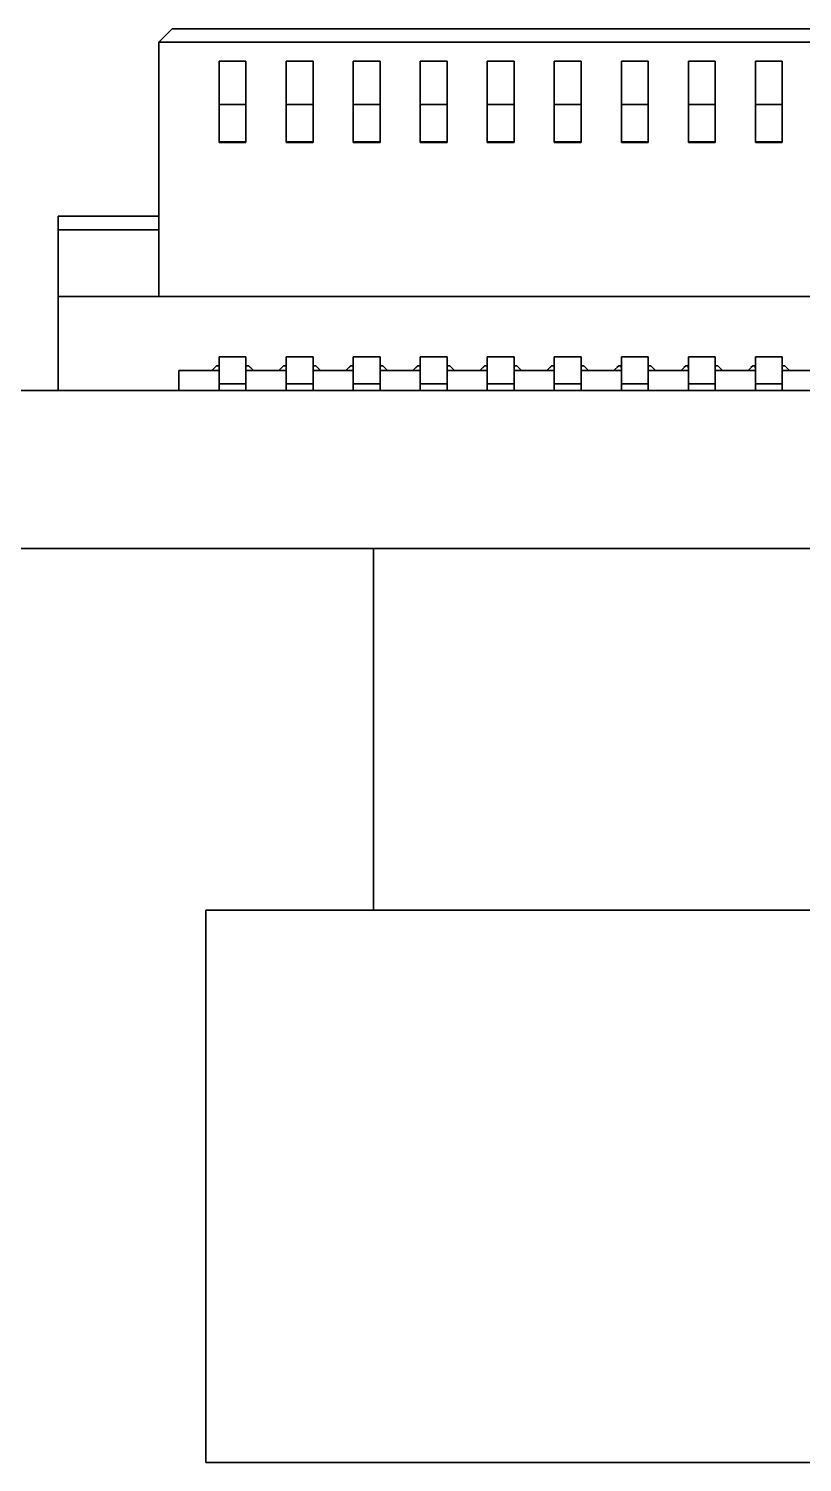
# Model space of a CAD drawing. Extents: x 415 to 970, y 249 to 591.
# Drawn here: x 597.48 to 603.25, y 309.74 to 320.44 of the extents above; entities that cross this region are included whole.
import ezdxf

# ---------------------------------------------------------------- set-up
doc = ezdxf.new("R2010")
doc.units = 0

msp = doc.modelspace()

# ---------------------------------------------------------------- linework, layer by layer
at = {"color": 7, "lineweight": 35, "ltscale": 0.003535}
msp.add_line((598.449, 320.338), (598.549, 320.438), dxfattribs=at)
msp.add_line((598.449, 320.338), (598.549, 320.438), dxfattribs=at)
at = {"color": 7, "lineweight": 35, "ltscale": 0.235001}
msp.add_line((598.549, 320.438), (607.949, 320.438), dxfattribs=at)
msp.add_line((598.549, 320.438), (607.949, 320.438), dxfattribs=at)
at = {"color": 7, "lineweight": 35, "ltscale": 0.0325}
for p, q in [((598.449, 320.338), (598.449, 319.038)), ((598.449, 319.038), (598.449, 320.338)), ((598.449, 320.338), (598.449, 319.038))]:
    msp.add_line(p, q, dxfattribs=at)
at = {"color": 7, "lineweight": 35, "ltscale": 0.0475}
msp.add_line((598.449, 320.338), (598.449, 318.438), dxfattribs=at)
msp.add_line((598.449, 320.338), (598.449, 318.438), dxfattribs=at)
at = {"color": 7, "lineweight": 35, "ltscale": 0.239999}
msp.add_line((608.049, 320.338), (598.449, 320.338), dxfattribs=at)
msp.add_line((608.049, 320.338), (598.449, 320.338), dxfattribs=at)
at = {"color": 7, "lineweight": 35, "ltscale": 0.015179}
for p, q in [((598.899, 319.588), (598.899, 320.195)), ((599.399, 319.588), (599.399, 320.195)), ((599.899, 319.588), (599.899, 320.195)), ((600.399, 319.588), (600.399, 320.195)), ((600.899, 319.588), (600.899, 320.195)), ((601.399, 319.588), (601.399, 320.195)), ((601.899, 319.588), (601.899, 320.195)), ((602.399, 319.588), (602.399, 320.195)), ((602.899, 319.588), (602.899, 320.195))]:
    msp.add_line(p, q, dxfattribs=at)
at = {"color": 7, "lineweight": 35, "ltscale": 0.004999}
for p, q in [((599.099, 320.195), (598.899, 320.195)), ((599.099, 320.195), (598.899, 320.195)), ((599.599, 320.195), (599.399, 320.195)), ((599.599, 320.195), (599.399, 320.195)), ((600.099, 320.195), (599.899, 320.195)), ((600.099, 320.195), (599.899, 320.195)), ((600.599, 320.195), (600.399, 320.195)), ((600.599, 320.195), (600.399, 320.195)), ((601.099, 320.195), (600.899, 320.195)), ((601.099, 320.195), (600.899, 320.195)), ((601.599, 320.195), (601.399, 320.195)), ((601.599, 320.195), (601.399, 320.195)), ((602.099, 320.195), (601.899, 320.195)), ((602.099, 320.195), (601.899, 320.195)), ((602.599, 320.195), (602.399, 320.195)), ((602.599, 320.195), (602.399, 320.195)), ((603.099, 320.195), (602.899, 320.195)), ((603.099, 320.195), (602.899, 320.195)), ((598.899, 319.873), (599.099, 319.873)), ((598.899, 319.873), (599.099, 319.873)), ((599.399, 319.873), (599.599, 319.873)), ((599.399, 319.873), (599.599, 319.873)), ((599.899, 319.873), (600.099, 319.873)), ((599.899, 319.873), (600.099, 319.873)), ((600.399, 319.873), (600.599, 319.873)), ((600.399, 319.873), (600.599, 319.873)), ((600.899, 319.873), (601.099, 319.873)), ((600.899, 319.873), (601.099, 319.873)), ((601.399, 319.873), (601.599, 319.873)), ((601.399, 319.873), (601.599, 319.873)), ((601.899, 319.873), (602.099, 319.873)), ((601.899, 319.873), (602.099, 319.873)), ((602.399, 319.873), (602.599, 319.873)), ((602.399, 319.873), (602.599, 319.873)), ((602.899, 319.873), (603.099, 319.873)), ((602.899, 319.873), (603.099, 319.873)), ((598.899, 319.594), (599.099, 319.594)), ((598.899, 319.594), (599.099, 319.594)), ((599.099, 319.594), (598.899, 319.594)), ((598.899, 319.588), (599.099, 319.588)), ((598.899, 319.588), (599.099, 319.588)), ((599.399, 319.594), (599.599, 319.594)), ((599.399, 319.594), (599.599, 319.594)), ((599.599, 319.594), (599.399, 319.594)), ((599.399, 319.588), (599.599, 319.588)), ((599.399, 319.588), (599.599, 319.588)), ((599.899, 319.594), (600.099, 319.594)), ((599.899, 319.594), (600.099, 319.594)), ((600.099, 319.594), (599.899, 319.594)), ((599.899, 319.588), (600.099, 319.588)), ((599.899, 319.588), (600.099, 319.588)), ((600.399, 319.594), (600.599, 319.594)), ((600.399, 319.594), (600.599, 319.594)), ((600.599, 319.594), (600.399, 319.594)), ((600.399, 319.588), (600.599, 319.588)), ((600.399, 319.588), (600.599, 319.588)), ((600.899, 319.594), (601.099, 319.594)), ((600.899, 319.594), (601.099, 319.594)), ((601.099, 319.594), (600.899, 319.594)), ((600.899, 319.588), (601.099, 319.588)), ((600.899, 319.588), (601.099, 319.588)), ((601.399, 319.594), (601.599, 319.594)), ((601.399, 319.594), (601.599, 319.594)), ((601.599, 319.594), (601.399, 319.594)), ((601.399, 319.588), (601.599, 319.588)), ((601.399, 319.588), (601.599, 319.588)), ((601.899, 319.594), (602.099, 319.594)), ((601.899, 319.594), (602.099, 319.594)), ((602.099, 319.594), (601.899, 319.594)), ((601.899, 319.588), (602.099, 319.588)), ((601.899, 319.588), (602.099, 319.588)), ((602.399, 319.594), (602.599, 319.594)), ((602.399, 319.594), (602.599, 319.594)), ((602.599, 319.594), (602.399, 319.594)), ((602.399, 319.588), (602.599, 319.588)), ((602.399, 319.588), (602.599, 319.588)), ((603.099, 319.594), (602.899, 319.594)), ((602.899, 319.594), (603.099, 319.594)), ((602.899, 319.594), (603.099, 319.594)), ((602.899, 319.588), (603.099, 319.588)), ((602.899, 319.588), (603.099, 319.588)), ((598.899, 317.988), (599.099, 317.988)), ((598.899, 317.988), (599.099, 317.988)), ((599.399, 317.988), (599.599, 317.988)), ((599.399, 317.988), (599.599, 317.988)), ((599.899, 317.988), (600.099, 317.988)), ((599.899, 317.988), (600.099, 317.988)), ((600.399, 317.988), (600.599, 317.988)), ((600.399, 317.988), (600.599, 317.988)), ((600.899, 317.988), (601.099, 317.988)), ((600.899, 317.988), (601.099, 317.988)), ((601.399, 317.988), (601.599, 317.988)), ((601.399, 317.988), (601.599, 317.988)), ((601.899, 317.988), (602.099, 317.988)), ((601.899, 317.988), (602.099, 317.988)), ((602.399, 317.988), (602.599, 317.988)), ((602.399, 317.988), (602.599, 317.988)), ((602.899, 317.988), (603.099, 317.988)), ((602.899, 317.988), (603.099, 317.988)), ((598.899, 317.788), (599.099, 317.788)), ((598.899, 317.788), (599.099, 317.788)), ((599.399, 317.788), (599.599, 317.788)), ((599.399, 317.788), (599.599, 317.788)), ((599.899, 317.788), (600.099, 317.788)), ((599.899, 317.788), (600.099, 317.788)), ((600.399, 317.788), (600.599, 317.788)), ((600.399, 317.788), (600.599, 317.788)), ((600.899, 317.788), (601.099, 317.788)), ((600.899, 317.788), (601.099, 317.788)), ((601.399, 317.788), (601.599, 317.788)), ((601.399, 317.788), (601.599, 317.788)), ((601.899, 317.788), (602.099, 317.788)), ((601.899, 317.788), (602.099, 317.788)), ((602.399, 317.788), (602.599, 317.788)), ((602.399, 317.788), (602.599, 317.788)), ((602.899, 317.788), (603.099, 317.788)), ((602.899, 317.788), (603.099, 317.788))]:
    msp.add_line(p, q, dxfattribs=at)
at = {"color": 7, "lineweight": 35, "ltscale": 0.008055}
for p, q in [((598.899, 319.873), (598.899, 320.195)), ((598.899, 319.873), (598.899, 320.195)), ((599.099, 319.873), (599.099, 320.195)), ((599.099, 319.873), (599.099, 320.195)), ((599.399, 319.873), (599.399, 320.195)), ((599.399, 319.873), (599.399, 320.195)), ((599.599, 319.873), (599.599, 320.195)), ((599.599, 319.873), (599.599, 320.195)), ((599.899, 319.873), (599.899, 320.195)), ((599.899, 319.873), (599.899, 320.195)), ((600.099, 319.873), (600.099, 320.195)), ((600.099, 319.873), (600.099, 320.195)), ((600.399, 319.873), (600.399, 320.195)), ((600.399, 319.873), (600.399, 320.195)), ((600.599, 319.873), (600.599, 320.195)), ((600.599, 319.873), (600.599, 320.195)), ((600.899, 319.873), (600.899, 320.195)), ((600.899, 319.873), (600.899, 320.195)), ((601.099, 319.873), (601.099, 320.195)), ((601.099, 319.873), (601.099, 320.195)), ((601.399, 319.873), (601.399, 320.195)), ((601.399, 319.873), (601.399, 320.195)), ((601.599, 319.873), (601.599, 320.195)), ((601.599, 319.873), (601.599, 320.195)), ((601.899, 319.873), (601.899, 320.195)), ((601.899, 319.873), (601.899, 320.195)), ((602.099, 319.873), (602.099, 320.195)), ((602.099, 319.873), (602.099, 320.195)), ((602.399, 319.873), (602.399, 320.195)), ((602.399, 319.873), (602.399, 320.195)), ((602.599, 319.873), (602.599, 320.195)), ((602.599, 319.873), (602.599, 320.195)), ((602.899, 319.873), (602.899, 320.195)), ((602.899, 319.873), (602.899, 320.195)), ((603.099, 319.873), (603.099, 320.195)), ((603.099, 319.873), (603.099, 320.195))]:
    msp.add_line(p, q, dxfattribs=at)
at = {"color": 7, "lineweight": 35, "ltscale": 0.006986}
for p, q in [((598.899, 319.873), (598.899, 319.594)), ((599.099, 319.594), (599.099, 319.873)), ((599.399, 319.873), (599.399, 319.594)), ((599.599, 319.594), (599.599, 319.873)), ((599.899, 319.873), (599.899, 319.594)), ((600.099, 319.594), (600.099, 319.873)), ((600.399, 319.873), (600.399, 319.594)), ((600.599, 319.594), (600.599, 319.873)), ((600.899, 319.873), (600.899, 319.594)), ((601.099, 319.594), (601.099, 319.873)), ((601.399, 319.873), (601.399, 319.594)), ((601.599, 319.594), (601.599, 319.873)), ((601.899, 319.873), (601.899, 319.594)), ((602.099, 319.594), (602.099, 319.873)), ((602.399, 319.873), (602.399, 319.594)), ((602.599, 319.594), (602.599, 319.873)), ((602.899, 319.873), (602.899, 319.594)), ((603.099, 319.594), (603.099, 319.873))]:
    msp.add_line(p, q, dxfattribs=at)
at = {"color": 7, "lineweight": 35, "ltscale": 0.002122}
for p, q in [((598.899, 319.788), (598.899, 319.873)), ((599.099, 319.788), (599.099, 319.873)), ((599.399, 319.788), (599.399, 319.873)), ((599.599, 319.788), (599.599, 319.873)), ((599.899, 319.788), (599.899, 319.873)), ((600.099, 319.788), (600.099, 319.873)), ((600.399, 319.788), (600.399, 319.873)), ((600.599, 319.788), (600.599, 319.873)), ((600.899, 319.788), (600.899, 319.873)), ((601.099, 319.788), (601.099, 319.873)), ((601.399, 319.788), (601.399, 319.873)), ((601.599, 319.788), (601.599, 319.873)), ((601.899, 319.788), (601.899, 319.873)), ((602.099, 319.788), (602.099, 319.873)), ((602.399, 319.788), (602.399, 319.873)), ((602.599, 319.788), (602.599, 319.873)), ((602.899, 319.788), (602.899, 319.873)), ((603.099, 319.788), (603.099, 319.873))]:
    msp.add_line(p, q, dxfattribs=at)
at = {"color": 7, "lineweight": 35, "ltscale": 0.004864}
for p, q in [((598.899, 319.594), (598.899, 319.788)), ((599.099, 319.594), (599.099, 319.788)), ((599.399, 319.594), (599.399, 319.788)), ((599.599, 319.594), (599.599, 319.788)), ((599.899, 319.594), (599.899, 319.788)), ((600.099, 319.594), (600.099, 319.788)), ((600.399, 319.594), (600.399, 319.788)), ((600.599, 319.594), (600.599, 319.788)), ((600.899, 319.594), (600.899, 319.788)), ((601.099, 319.594), (601.099, 319.788)), ((601.399, 319.594), (601.399, 319.788)), ((601.599, 319.594), (601.599, 319.788)), ((601.899, 319.594), (601.899, 319.788)), ((602.099, 319.594), (602.099, 319.788)), ((602.399, 319.594), (602.399, 319.788)), ((602.599, 319.594), (602.599, 319.788)), ((602.899, 319.594), (602.899, 319.788)), ((603.099, 319.594), (603.099, 319.788))]:
    msp.add_line(p, q, dxfattribs=at)
at = {"color": 7, "lineweight": 35, "ltscale": 0.000137329}
for p, q in [((598.899, 319.588), (598.899, 319.594)), ((599.099, 319.588), (599.099, 319.594)), ((599.399, 319.588), (599.399, 319.594)), ((599.599, 319.588), (599.599, 319.594)), ((599.899, 319.588), (599.899, 319.594)), ((600.099, 319.588), (600.099, 319.594)), ((600.399, 319.588), (600.399, 319.594)), ((600.599, 319.588), (600.599, 319.594)), ((600.899, 319.588), (600.899, 319.594)), ((601.099, 319.588), (601.099, 319.594)), ((601.399, 319.588), (601.399, 319.594)), ((601.599, 319.588), (601.599, 319.594)), ((601.899, 319.588), (601.899, 319.594)), ((602.099, 319.588), (602.099, 319.594)), ((602.399, 319.588), (602.399, 319.594)), ((602.599, 319.588), (602.599, 319.594)), ((602.899, 319.588), (602.899, 319.594)), ((603.099, 319.588), (603.099, 319.594))]:
    msp.add_line(p, q, dxfattribs=at)
at = {"color": 7, "lineweight": 35, "ltscale": 0.000138092}
for p, q in [((598.899, 319.588), (598.899, 319.594)), ((599.099, 319.588), (599.099, 319.594)), ((599.399, 319.588), (599.399, 319.594)), ((599.599, 319.588), (599.599, 319.594)), ((599.899, 319.588), (599.899, 319.594)), ((600.099, 319.588), (600.099, 319.594)), ((600.399, 319.588), (600.399, 319.594)), ((600.599, 319.588), (600.599, 319.594)), ((600.899, 319.588), (600.899, 319.594)), ((601.099, 319.588), (601.099, 319.594)), ((601.399, 319.588), (601.399, 319.594)), ((601.599, 319.588), (601.599, 319.594)), ((601.899, 319.588), (601.899, 319.594)), ((602.099, 319.588), (602.099, 319.594)), ((602.399, 319.588), (602.399, 319.594)), ((602.599, 319.588), (602.599, 319.594)), ((602.899, 319.588), (602.899, 319.594)), ((603.099, 319.588), (603.099, 319.594))]:
    msp.add_line(p, q, dxfattribs=at)
at = {"color": 7, "lineweight": 35, "ltscale": 0.01875}
for p, q in [((598.449, 319.038), (597.699, 319.038)), ((598.449, 319.038), (597.699, 319.038)), ((598.449, 318.938), (597.699, 318.938)), ((598.449, 318.938), (597.699, 318.938))]:
    msp.add_line(p, q, dxfattribs=at)
at = {"color": 7, "lineweight": 35, "ltscale": 0.0025}
for p, q in [((597.699, 318.938), (597.699, 319.038)), ((597.699, 318.938), (597.699, 319.038)), ((597.699, 319.038), (597.699, 318.938)), ((598.449, 318.938), (598.449, 319.038))]:
    msp.add_line(p, q, dxfattribs=at)
at = {"color": 7, "lineweight": 35, "ltscale": 0.0125}
for p, q in [((597.699, 318.438), (597.699, 318.938)), ((597.699, 318.438), (597.699, 318.938)), ((597.699, 318.938), (597.699, 318.438)), ((598.449, 318.938), (598.449, 318.438))]:
    msp.add_line(p, q, dxfattribs=at)
at = {"color": 7, "lineweight": 35, "ltscale": 0.277499}
msp.add_line((608.799, 318.438), (597.699, 318.438), dxfattribs=at)
msp.add_line((608.799, 318.438), (597.699, 318.438), dxfattribs=at)
at = {"color": 7, "lineweight": 35, "ltscale": 0.0175}
msp.add_line((597.699, 317.738), (597.699, 318.438), dxfattribs=at)
msp.add_line((597.699, 317.738), (597.699, 318.438), dxfattribs=at)
msp.add_line((597.699, 317.738), (597.699, 318.438), dxfattribs=at)
at = {"color": 7, "lineweight": 35, "ltscale": 0.00625}
for p, q in [((597.699, 317.738), (597.699, 317.988)), ((597.699, 317.988), (597.699, 317.738))]:
    msp.add_line(p, q, dxfattribs=at)
at = {"color": 7, "lineweight": 35, "ltscale": 0.001238}
for p, q in [((598.879, 317.923), (598.844, 317.888)), ((598.879, 317.923), (598.844, 317.888)), ((598.879, 317.923), (598.844, 317.888)), ((599.154, 317.888), (599.119, 317.923)), ((599.154, 317.888), (599.119, 317.923)), ((599.119, 317.923), (599.154, 317.888)), ((599.379, 317.923), (599.344, 317.888)), ((599.379, 317.923), (599.344, 317.888)), ((599.379, 317.923), (599.344, 317.888)), ((599.654, 317.888), (599.619, 317.923)), ((599.654, 317.888), (599.619, 317.923)), ((599.654, 317.888), (599.619, 317.923)), ((599.879, 317.923), (599.844, 317.888)), ((599.879, 317.923), (599.844, 317.888)), ((599.844, 317.888), (599.879, 317.923)), ((600.154, 317.888), (600.119, 317.923)), ((600.154, 317.888), (600.119, 317.923)), ((600.154, 317.888), (600.119, 317.923)), ((600.379, 317.923), (600.344, 317.888)), ((600.344, 317.888), (600.379, 317.923)), ((600.379, 317.923), (600.344, 317.888)), ((600.654, 317.888), (600.619, 317.923)), ((600.654, 317.888), (600.619, 317.923)), ((600.654, 317.888), (600.619, 317.923)), ((600.879, 317.923), (600.844, 317.888)), ((600.844, 317.888), (600.879, 317.923)), ((600.879, 317.923), (600.844, 317.888)), ((601.154, 317.888), (601.119, 317.923)), ((601.154, 317.888), (601.119, 317.923)), ((601.154, 317.888), (601.119, 317.923)), ((601.379, 317.923), (601.344, 317.888)), ((601.344, 317.888), (601.379, 317.923)), ((601.379, 317.923), (601.344, 317.888)), ((601.654, 317.888), (601.619, 317.923)), ((601.654, 317.888), (601.619, 317.923)), ((601.654, 317.888), (601.619, 317.923)), ((601.879, 317.923), (601.844, 317.888)), ((601.844, 317.888), (601.879, 317.923)), ((601.879, 317.923), (601.844, 317.888)), ((602.154, 317.888), (602.119, 317.923)), ((602.154, 317.888), (602.119, 317.923)), ((602.154, 317.888), (602.119, 317.923)), ((602.379, 317.923), (602.344, 317.888)), ((602.344, 317.888), (602.379, 317.923)), ((602.379, 317.923), (602.344, 317.888)), ((602.654, 317.888), (602.619, 317.923)), ((602.654, 317.888), (602.619, 317.923)), ((602.654, 317.888), (602.619, 317.923)), ((602.879, 317.923), (602.844, 317.888)), ((602.844, 317.888), (602.879, 317.923)), ((602.879, 317.923), (602.844, 317.888)), ((603.154, 317.888), (603.119, 317.923)), ((603.154, 317.888), (603.119, 317.923)), ((603.154, 317.888), (603.119, 317.923))]:
    msp.add_line(p, q, dxfattribs=at)
at = {"color": 7, "lineweight": 35, "ltscale": 0.000367386}
for p, q in [((598.868, 317.913), (598.879, 317.923)), ((599.368, 317.913), (599.379, 317.923))]:
    msp.add_line(p, q, dxfattribs=at)
at = {"color": 7, "lineweight": 35, "ltscale": 0.000500488}
for p, q in [((598.879, 317.923), (598.899, 317.923)), ((598.879, 317.923), (598.899, 317.923)), ((598.879, 317.923), (598.899, 317.923)), ((599.099, 317.923), (599.119, 317.923)), ((599.099, 317.923), (599.119, 317.923)), ((599.099, 317.923), (599.119, 317.923)), ((599.379, 317.923), (599.399, 317.923)), ((599.379, 317.923), (599.399, 317.923)), ((599.379, 317.923), (599.399, 317.923)), ((599.599, 317.923), (599.619, 317.923)), ((599.599, 317.923), (599.619, 317.923)), ((599.599, 317.923), (599.619, 317.923)), ((599.879, 317.923), (599.899, 317.923)), ((599.879, 317.923), (599.899, 317.923)), ((599.879, 317.923), (599.899, 317.923)), ((600.099, 317.923), (600.119, 317.923)), ((600.099, 317.923), (600.119, 317.923)), ((600.099, 317.923), (600.119, 317.923)), ((600.379, 317.923), (600.399, 317.923)), ((600.379, 317.923), (600.399, 317.923)), ((600.379, 317.923), (600.399, 317.923)), ((600.599, 317.923), (600.619, 317.923)), ((600.599, 317.923), (600.619, 317.923)), ((600.599, 317.923), (600.619, 317.923)), ((600.879, 317.923), (600.899, 317.923)), ((600.879, 317.923), (600.899, 317.923)), ((600.879, 317.923), (600.899, 317.923)), ((601.099, 317.923), (601.119, 317.923)), ((601.099, 317.923), (601.119, 317.923)), ((601.099, 317.923), (601.119, 317.923)), ((601.379, 317.923), (601.399, 317.923)), ((601.379, 317.923), (601.399, 317.923)), ((601.379, 317.923), (601.399, 317.923)), ((601.599, 317.923), (601.619, 317.923)), ((601.599, 317.923), (601.619, 317.923)), ((601.599, 317.923), (601.619, 317.923)), ((601.879, 317.923), (601.899, 317.923)), ((601.879, 317.923), (601.899, 317.923)), ((601.879, 317.923), (601.899, 317.923)), ((602.099, 317.923), (602.119, 317.923)), ((602.099, 317.923), (602.119, 317.923)), ((602.099, 317.923), (602.119, 317.923)), ((602.379, 317.923), (602.399, 317.923)), ((602.379, 317.923), (602.399, 317.923)), ((602.379, 317.923), (602.399, 317.923)), ((602.599, 317.923), (602.619, 317.923)), ((602.599, 317.923), (602.619, 317.923)), ((602.599, 317.923), (602.619, 317.923)), ((602.879, 317.923), (602.899, 317.923)), ((602.879, 317.923), (602.899, 317.923)), ((602.879, 317.923), (602.899, 317.923)), ((603.099, 317.923), (603.119, 317.923)), ((603.099, 317.923), (603.119, 317.923)), ((603.099, 317.923), (603.119, 317.923))]:
    msp.add_line(p, q, dxfattribs=at)
at = {"color": 7, "lineweight": 35, "ltscale": 0.001625}
for p, q in [((598.899, 317.923), (598.899, 317.988)), ((599.399, 317.923), (599.399, 317.988)), ((599.899, 317.923), (599.899, 317.988)), ((600.399, 317.923), (600.399, 317.988)), ((600.899, 317.923), (600.899, 317.988)), ((601.399, 317.923), (601.399, 317.988)), ((601.899, 317.923), (601.899, 317.988)), ((602.399, 317.923), (602.399, 317.988)), ((602.899, 317.923), (602.899, 317.988))]:
    msp.add_line(p, q, dxfattribs=at)
at = {"color": 7, "lineweight": 35, "ltscale": 0.005}
for p, q in [((598.899, 317.788), (598.899, 317.988)), ((598.899, 317.788), (598.899, 317.988)), ((599.099, 317.788), (599.099, 317.988)), ((599.099, 317.788), (599.099, 317.988)), ((599.399, 317.788), (599.399, 317.988)), ((599.399, 317.788), (599.399, 317.988)), ((599.599, 317.788), (599.599, 317.988)), ((599.599, 317.788), (599.599, 317.988)), ((599.899, 317.788), (599.899, 317.988)), ((599.899, 317.788), (599.899, 317.988)), ((600.099, 317.788), (600.099, 317.988)), ((600.099, 317.788), (600.099, 317.988)), ((600.399, 317.788), (600.399, 317.988)), ((600.399, 317.788), (600.399, 317.988)), ((600.599, 317.788), (600.599, 317.988)), ((600.599, 317.788), (600.599, 317.988)), ((600.899, 317.788), (600.899, 317.988)), ((600.899, 317.788), (600.899, 317.988)), ((601.099, 317.788), (601.099, 317.988)), ((601.099, 317.788), (601.099, 317.988)), ((601.399, 317.788), (601.399, 317.988)), ((601.399, 317.788), (601.399, 317.988)), ((601.599, 317.788), (601.599, 317.988)), ((601.599, 317.788), (601.599, 317.988)), ((601.899, 317.788), (601.899, 317.988)), ((601.899, 317.788), (601.899, 317.988)), ((602.099, 317.788), (602.099, 317.988)), ((602.099, 317.788), (602.099, 317.988)), ((602.399, 317.788), (602.399, 317.988)), ((602.399, 317.788), (602.399, 317.988)), ((602.599, 317.788), (602.599, 317.988)), ((602.599, 317.788), (602.599, 317.988)), ((602.899, 317.788), (602.899, 317.988)), ((602.899, 317.788), (602.899, 317.988)), ((603.099, 317.788), (603.099, 317.988)), ((603.099, 317.788), (603.099, 317.988))]:
    msp.add_line(p, q, dxfattribs=at)
at = {"color": 7, "lineweight": 35, "ltscale": 0.000875092}
for p, q in [((598.899, 317.888), (598.899, 317.923)), ((599.399, 317.888), (599.399, 317.923))]:
    msp.add_line(p, q, dxfattribs=at)
at = {"color": 7, "lineweight": 35, "ltscale": 0.000875177}
for p, q in [((599.099, 317.888), (599.099, 317.923)), ((599.899, 317.888), (599.898, 317.923)), ((600.399, 317.888), (600.398, 317.923)), ((600.899, 317.888), (600.898, 317.923)), ((601.399, 317.888), (601.398, 317.923)), ((601.899, 317.888), (601.898, 317.923)), ((602.399, 317.888), (602.398, 317.923)), ((602.899, 317.888), (602.898, 317.923))]:
    msp.add_line(p, q, dxfattribs=at)
at = {"color": 7, "lineweight": 35, "ltscale": 0.001272}
for p, q in [((599.154, 317.888), (599.117, 317.923)), ((599.881, 317.923), (599.844, 317.888)), ((600.381, 317.923), (600.344, 317.888)), ((600.881, 317.923), (600.844, 317.888)), ((601.381, 317.923), (601.344, 317.888)), ((601.881, 317.923), (601.844, 317.888)), ((602.381, 317.923), (602.344, 317.888)), ((602.881, 317.923), (602.844, 317.888))]:
    msp.add_line(p, q, dxfattribs=at)
at = {"color": 7, "lineweight": 35, "ltscale": 0.0004769}
for p, q in [((600.365, 317.91), (600.379, 317.923)), ((600.865, 317.91), (600.879, 317.923)), ((601.365, 317.91), (601.379, 317.923)), ((601.865, 317.91), (601.879, 317.923)), ((602.365, 317.91), (602.379, 317.923)), ((602.865, 317.91), (602.879, 317.923))]:
    msp.add_line(p, q, dxfattribs=at)
at = {"color": 7, "lineweight": 35, "ltscale": 0.00375}
msp.add_line((598.599, 317.738), (598.599, 317.888), dxfattribs=at)
msp.add_line((598.599, 317.738), (598.599, 317.888), dxfattribs=at)
at = {"color": 7, "lineweight": 35, "ltscale": 0.006125}
for p, q in [((598.599, 317.888), (598.844, 317.888)), ((598.599, 317.888), (598.844, 317.888)), ((598.844, 317.888), (598.599, 317.888))]:
    msp.add_line(p, q, dxfattribs=at)
at = {"color": 7, "lineweight": 35, "ltscale": 0.002501}
for p, q in [((598.699, 317.888), (598.599, 317.888)), ((598.599, 317.888), (598.699, 317.888))]:
    msp.add_line(p, q, dxfattribs=at)
at = {"color": 7, "lineweight": 35, "ltscale": 0.001376}
for p, q in [((598.844, 317.888), (598.899, 317.888)), ((598.844, 317.888), (598.899, 317.888)), ((598.899, 317.888), (598.844, 317.888)), ((599.099, 317.888), (599.154, 317.888)), ((599.099, 317.888), (599.154, 317.888)), ((599.154, 317.888), (599.099, 317.888)), ((599.344, 317.888), (599.399, 317.888)), ((599.344, 317.888), (599.399, 317.888)), ((599.399, 317.888), (599.344, 317.888)), ((599.599, 317.888), (599.654, 317.888)), ((599.599, 317.888), (599.654, 317.888)), ((599.654, 317.888), (599.599, 317.888)), ((599.844, 317.888), (599.899, 317.888)), ((599.844, 317.888), (599.899, 317.888)), ((599.899, 317.888), (599.844, 317.888)), ((600.099, 317.888), (600.154, 317.888)), ((600.099, 317.888), (600.154, 317.888)), ((600.154, 317.888), (600.099, 317.888)), ((600.344, 317.888), (600.399, 317.888)), ((600.399, 317.888), (600.344, 317.888)), ((600.344, 317.888), (600.399, 317.888)), ((600.599, 317.888), (600.654, 317.888)), ((600.654, 317.888), (600.599, 317.888)), ((600.599, 317.888), (600.654, 317.888)), ((600.844, 317.888), (600.899, 317.888)), ((600.899, 317.888), (600.844, 317.888)), ((600.844, 317.888), (600.899, 317.888)), ((601.099, 317.888), (601.154, 317.888)), ((601.154, 317.888), (601.099, 317.888)), ((601.099, 317.888), (601.154, 317.888)), ((601.344, 317.888), (601.399, 317.888)), ((601.399, 317.888), (601.344, 317.888)), ((601.344, 317.888), (601.399, 317.888)), ((601.599, 317.888), (601.654, 317.888)), ((601.654, 317.888), (601.599, 317.888)), ((601.599, 317.888), (601.654, 317.888)), ((601.844, 317.888), (601.899, 317.888)), ((601.899, 317.888), (601.844, 317.888)), ((601.844, 317.888), (601.899, 317.888)), ((602.099, 317.888), (602.154, 317.888)), ((602.154, 317.888), (602.099, 317.888)), ((602.099, 317.888), (602.154, 317.888)), ((602.344, 317.888), (602.399, 317.888)), ((602.399, 317.888), (602.344, 317.888)), ((602.344, 317.888), (602.399, 317.888)), ((602.599, 317.888), (602.654, 317.888)), ((602.654, 317.888), (602.599, 317.888)), ((602.599, 317.888), (602.654, 317.888)), ((602.844, 317.888), (602.899, 317.888)), ((602.899, 317.888), (602.844, 317.888)), ((602.844, 317.888), (602.899, 317.888)), ((603.099, 317.888), (603.154, 317.888)), ((603.154, 317.888), (603.099, 317.888)), ((603.099, 317.888), (603.154, 317.888))]:
    msp.add_line(p, q, dxfattribs=at)
at = {"color": 7, "lineweight": 35, "ltscale": 0.000712585}
for p, q in [((598.899, 317.888), (598.899, 317.86)), ((598.899, 317.86), (598.899, 317.888)), ((599.399, 317.888), (599.399, 317.86)), ((599.399, 317.86), (599.399, 317.888)), ((599.899, 317.888), (599.899, 317.86)), ((599.899, 317.86), (599.899, 317.888)), ((600.399, 317.888), (600.399, 317.86)), ((600.399, 317.86), (600.399, 317.888)), ((600.899, 317.86), (600.899, 317.888)), ((600.899, 317.888), (600.899, 317.86)), ((601.399, 317.86), (601.399, 317.888)), ((601.399, 317.888), (601.399, 317.86)), ((601.899, 317.86), (601.899, 317.888)), ((601.899, 317.888), (601.899, 317.86)), ((602.399, 317.86), (602.399, 317.888)), ((602.399, 317.888), (602.399, 317.86)), ((602.899, 317.888), (602.899, 317.86)), ((602.899, 317.86), (602.899, 317.888))]:
    msp.add_line(p, q, dxfattribs=at)
at = {"color": 7, "lineweight": 35, "ltscale": 0.002502}
for p, q in [((598.899, 317.788), (598.899, 317.888)), ((599.399, 317.788), (599.399, 317.888))]:
    msp.add_line(p, q, dxfattribs=at)
at = {"color": 7, "lineweight": 35, "ltscale": 0.003037}
for p, q in [((598.899, 317.738), (598.899, 317.86)), ((598.899, 317.738), (598.899, 317.86)), ((599.399, 317.738), (599.399, 317.86)), ((599.399, 317.738), (599.399, 317.86)), ((599.899, 317.738), (599.899, 317.86)), ((599.899, 317.738), (599.899, 317.86)), ((600.399, 317.738), (600.399, 317.86)), ((600.399, 317.738), (600.399, 317.86)), ((600.899, 317.738), (600.899, 317.86)), ((600.899, 317.738), (600.899, 317.86)), ((601.399, 317.738), (601.399, 317.86)), ((601.399, 317.738), (601.399, 317.86)), ((601.899, 317.738), (601.899, 317.86)), ((601.899, 317.738), (601.899, 317.86)), ((602.399, 317.738), (602.399, 317.86)), ((602.399, 317.738), (602.399, 317.86)), ((602.899, 317.738), (602.899, 317.86)), ((602.899, 317.738), (602.899, 317.86))]:
    msp.add_line(p, q, dxfattribs=at)
at = {"color": 7, "lineweight": 35, "ltscale": 0.004749}
for p, q in [((599.154, 317.888), (599.344, 317.888)), ((599.154, 317.888), (599.344, 317.888)), ((599.344, 317.888), (599.154, 317.888)), ((599.654, 317.888), (599.844, 317.888)), ((599.654, 317.888), (599.844, 317.888)), ((599.844, 317.888), (599.654, 317.888)), ((600.154, 317.888), (600.344, 317.888)), ((600.154, 317.888), (600.344, 317.888)), ((600.344, 317.888), (600.154, 317.888)), ((600.654, 317.888), (600.844, 317.888)), ((600.654, 317.888), (600.844, 317.888)), ((600.844, 317.888), (600.654, 317.888)), ((601.154, 317.888), (601.344, 317.888)), ((601.154, 317.888), (601.344, 317.888)), ((601.344, 317.888), (601.154, 317.888)), ((601.654, 317.888), (601.844, 317.888)), ((601.654, 317.888), (601.844, 317.888)), ((601.844, 317.888), (601.654, 317.888)), ((602.154, 317.888), (602.344, 317.888)), ((602.154, 317.888), (602.344, 317.888)), ((602.344, 317.888), (602.154, 317.888)), ((602.654, 317.888), (602.844, 317.888)), ((602.654, 317.888), (602.844, 317.888)), ((602.844, 317.888), (602.654, 317.888)), ((603.154, 317.888), (603.344, 317.888)), ((603.154, 317.888), (603.344, 317.888)), ((603.344, 317.888), (603.154, 317.888))]:
    msp.add_line(p, q, dxfattribs=at)
at = {"color": 7, "lineweight": 35, "ltscale": 0.002503}
for p, q in [((599.899, 317.788), (599.899, 317.888)), ((600.399, 317.788), (600.399, 317.888)), ((600.899, 317.788), (600.899, 317.888)), ((601.399, 317.788), (601.399, 317.888)), ((601.899, 317.788), (601.899, 317.888)), ((602.399, 317.788), (602.399, 317.888)), ((602.899, 317.788), (602.899, 317.888))]:
    msp.add_line(p, q, dxfattribs=at)
at = {"color": 7, "lineweight": 35}
for p, q in [((596.749, 317.738), (617.749, 317.738)), ((596.749, 316.558), (617.749, 316.558))]:
    msp.add_line(p, q, dxfattribs=at)
at = {"color": 7, "lineweight": 35, "ltscale": 0.00125}
for p, q in [((598.899, 317.788), (598.899, 317.738)), ((598.899, 317.738), (598.899, 317.788)), ((598.899, 317.788), (598.899, 317.738)), ((599.099, 317.738), (599.099, 317.788)), ((599.099, 317.738), (599.099, 317.788)), ((599.399, 317.788), (599.399, 317.738)), ((599.399, 317.738), (599.399, 317.788)), ((599.399, 317.788), (599.399, 317.738)), ((599.599, 317.738), (599.599, 317.788)), ((599.599, 317.738), (599.599, 317.788)), ((599.899, 317.788), (599.899, 317.738)), ((599.899, 317.738), (599.899, 317.788)), ((599.899, 317.788), (599.899, 317.738)), ((600.099, 317.738), (600.099, 317.788)), ((600.099, 317.738), (600.099, 317.788)), ((600.399, 317.738), (600.399, 317.788)), ((600.399, 317.788), (600.399, 317.738)), ((600.399, 317.788), (600.399, 317.738)), ((600.599, 317.738), (600.599, 317.788)), ((600.599, 317.738), (600.599, 317.788)), ((600.899, 317.788), (600.899, 317.738)), ((600.899, 317.788), (600.899, 317.738)), ((600.899, 317.738), (600.899, 317.788)), ((601.099, 317.738), (601.099, 317.788)), ((601.099, 317.738), (601.099, 317.788)), ((601.399, 317.788), (601.399, 317.738)), ((601.399, 317.788), (601.399, 317.738)), ((601.399, 317.738), (601.399, 317.788)), ((601.599, 317.738), (601.599, 317.788)), ((601.599, 317.738), (601.599, 317.788)), ((601.899, 317.788), (601.899, 317.738)), ((601.899, 317.788), (601.899, 317.738)), ((601.899, 317.738), (601.899, 317.788)), ((602.099, 317.738), (602.099, 317.788)), ((602.099, 317.738), (602.099, 317.788)), ((602.399, 317.788), (602.399, 317.738)), ((602.399, 317.788), (602.399, 317.738)), ((602.399, 317.738), (602.399, 317.788)), ((602.599, 317.738), (602.599, 317.788)), ((602.599, 317.738), (602.599, 317.788)), ((602.899, 317.788), (602.899, 317.738)), ((602.899, 317.738), (602.899, 317.788)), ((602.899, 317.788), (602.899, 317.738)), ((603.099, 317.738), (603.099, 317.788)), ((603.099, 317.738), (603.099, 317.788))]:
    msp.add_line(p, q, dxfattribs=at)
at = {"color": 7, "lineweight": 35, "ltscale": 0.0675}
msp.add_line((600.049, 316.558), (600.049, 313.858), dxfattribs=at)
at = {"color": 7, "lineweight": 35, "ltscale": 0.103}
msp.add_line((598.799, 313.858), (598.799, 309.738), dxfattribs=at)
at = {"color": 7, "lineweight": 35, "ltscale": 0.4625}
for p, q in [((598.799, 313.858), (617.299, 313.858)), ((598.799, 309.738), (617.299, 309.738))]:
    msp.add_line(p, q, dxfattribs=at)

doc.saveas('drawing.dxf')
